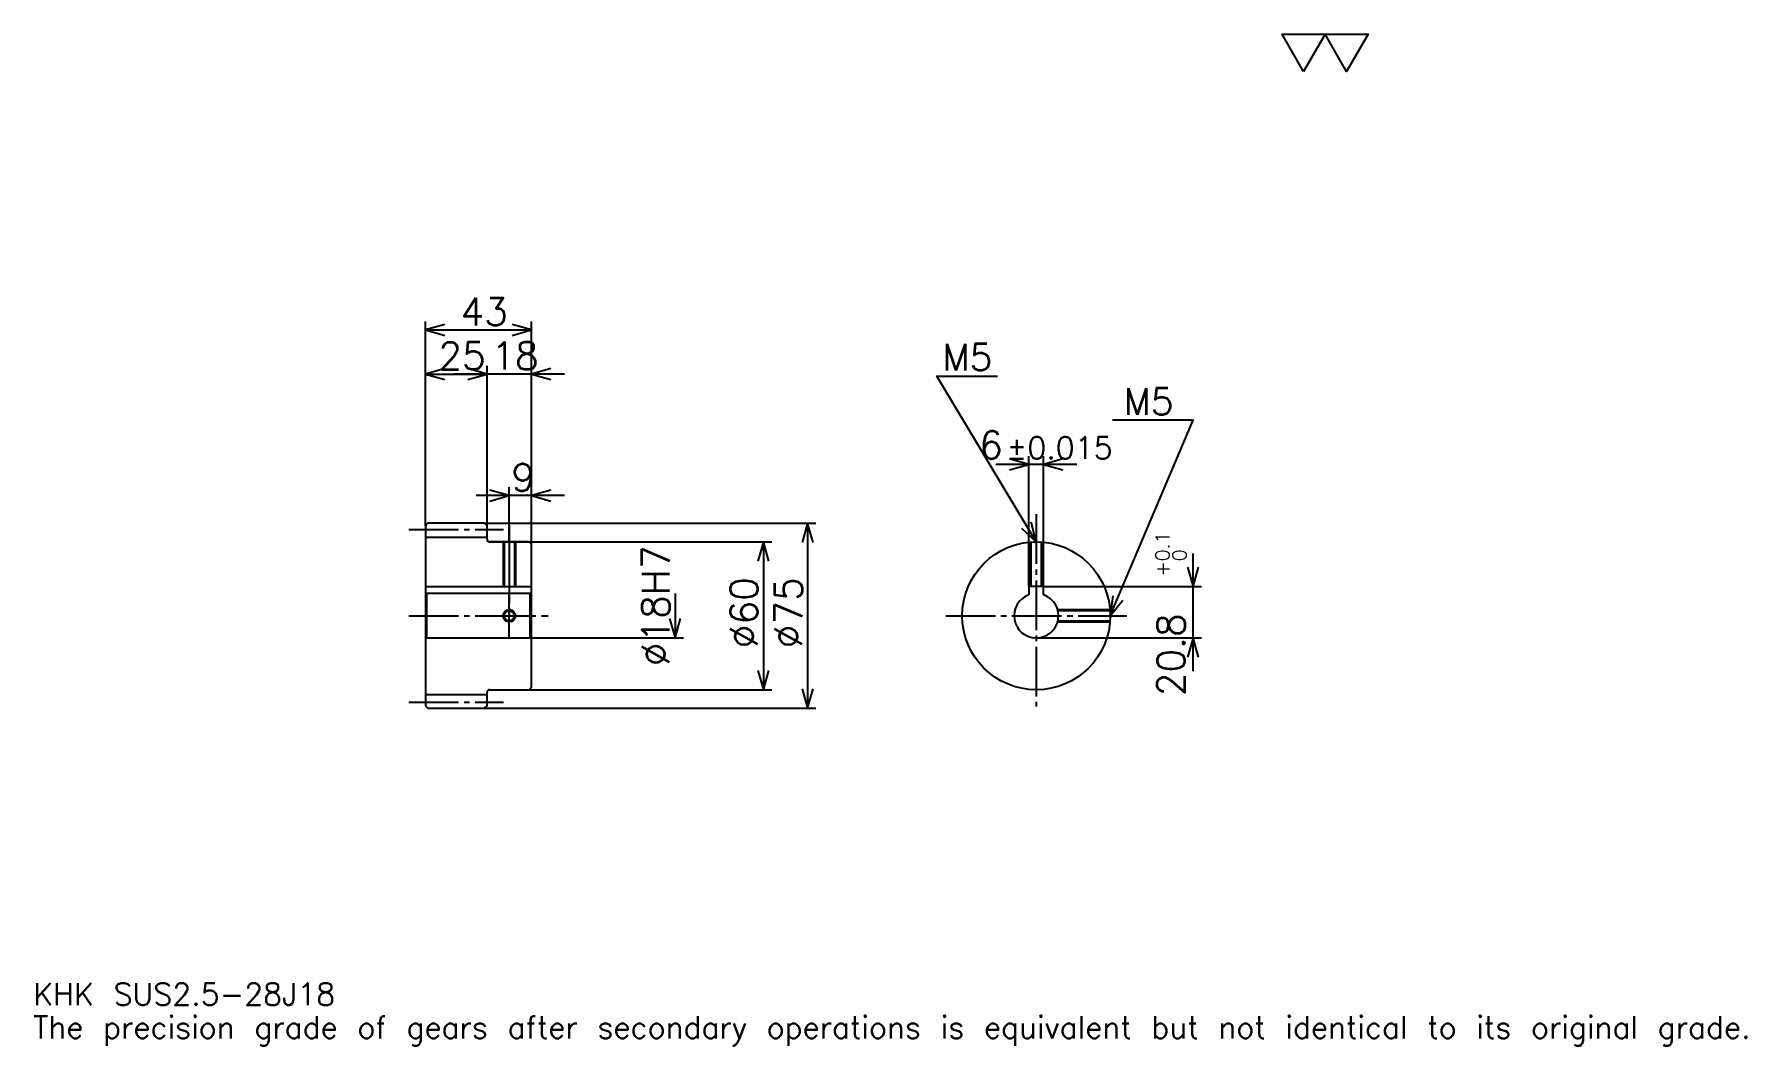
# Model space of a CAD drawing. Extents: x 23 to 717, y 8 to 418.
import ezdxf

# ---------------------------------------------------------------- set-up
doc = ezdxf.new("R2010")
doc.units = 0
doc.linetypes.add('DASHDOT', pattern=[26.869564, 20.152174, -2.23913, 2.23913, -2.23913])
doc.layers.get('0').update_dxf_attribs({"linetype": 'CONTINUOUS'})
doc.layers.add('DASHDOT', color=6, linetype='DASHDOT')
doc.styles.add('KANJI', font='TXT', dxfattribs={"bigfont": 'BIGFONT'})

msp = doc.modelspace()

# ---------------------------------------------------------------- linework, layer by layer
at = {"color": 5}
for p, q in [((181.369553, 219.989136), (181.369553, 301.717407)), ((224.369553, 219.989136), (224.369553, 301.717407)), ((181.369553, 298.358704), (224.369553, 298.358704)), ((181.369553, 280.445648), (206.369553, 280.445648)), ((237.804337, 280.445648), (192.934769, 280.445648)), ((206.369553, 219.989136), (206.369553, 283.804352)), ((445.456482, 243.83696), (412.586945, 243.83696)), ((426.021729, 194.289139), (426.021729, 247.195648)), ((432.021729, 194.289139), (432.021729, 247.195648)), ((237.804337, 231.184784), (201.934769, 231.184784)), ((215.369553, 219.989136), (215.369553, 234.543488)), ((181.369553, 218.989136), (181.369553, 219.989136)), ((205.369553, 219.989136), (224.369553, 219.989136)), ((206.369553, 218.989136), (206.369553, 219.989136)), ((215.369553, 212.489136), (215.369553, 219.989136)), ((215.369553, 212.489136), (215.369553, 219.989136)), ((224.369553, 219.989136), (339.684753, 219.989136)), ((224.369553, 211.489136), (224.369553, 219.989136)), ((336.32605, 219.989136), (336.32605, 144.989136)), ((207.369553, 212.489136), (224.369553, 212.489136)), ((224.369553, 212.489136), (321.771729, 212.489136)), ((318.413025, 212.489136), (318.413025, 152.489136)), ((492.608704, 160.054352), (492.608704, 207.723923)), ((282.586945, 191.489136), (282.586945, 173.489136)), ((432.021729, 194.289139), (495.967407, 194.289139)), ((224.369553, 173.489136), (285.945648, 173.489136)), ((429.021729, 173.489136), (495.967407, 173.489136)), ((207.369553, 152.489136), (224.369553, 152.489136)), ((224.369553, 152.489136), (321.771729, 152.489136)), ((205.369553, 144.989136), (224.369553, 144.989136)), ((224.369553, 144.989136), (339.684753, 144.989136))]:
    msp.add_line(p, q, dxfattribs=at)
at = {"color": 4}
for p, q in [((181.369553, 214.364136), (206.369553, 214.364136)), ((181.369553, 194.289139), (224.369553, 194.289139)), ((181.869553, 191.489136), (181.869553, 173.489136)), ((223.869553, 191.489136), (224.369553, 191.989136)), ((223.869553, 173.489136), (224.369553, 172.989136)), ((181.369553, 150.614136), (206.369553, 150.614136))]:
    msp.add_line(p, q, dxfattribs=at)
at = {"color": 7}
msp.add_lwpolyline([(537.391296, 403.043488), (528.658691, 418.180023), (563.589111, 418.180023), (554.856506, 403.043488), (546.123901, 418.180023), (537.391296, 403.043488)], dxfattribs=at)
at = {"color": 5}
for points in [[(189.206512, 300.597839), (181.369553, 298.358704), (189.206512, 296.119568)], [(216.532593, 296.119568), (224.369553, 298.358704), (216.532593, 300.597839)], [(189.206512, 282.684784), (181.369553, 280.445648), (189.206512, 278.206543)], [(198.532593, 278.206543), (206.369553, 280.445648), (198.532593, 282.684784)], [(198.532593, 278.206543), (206.369553, 280.445648), (198.532593, 282.684784)], [(232.206512, 282.684784), (224.369553, 280.445648), (232.206512, 278.206543)], [(429.021729, 212.489136), (388.717377, 279.663055), (413.347809, 279.663055)], [(459.021729, 182.489136), (492.608704, 261.75), (459.917358, 261.75)], [(418.184753, 241.597824), (426.021729, 243.83696), (418.184753, 246.076096)], [(439.858704, 246.076096), (432.021729, 243.83696), (439.858704, 241.597824)], [(207.532593, 228.945648), (215.369553, 231.184784), (207.532593, 233.42392)], [(232.206512, 233.42392), (224.369553, 231.184784), (232.206512, 228.945648)], [(338.565186, 212.152176), (336.32605, 219.989136), (334.086914, 212.152176)], [(423.069611, 218.057251), (429.021729, 212.489136), (426.909668, 220.361298)], [(320.652161, 204.652176), (318.413025, 212.489136), (316.173889, 204.652176)], [(490.369568, 202.126099), (492.608704, 194.289139), (494.847839, 202.126099)], [(460.017761, 190.578598), (459.021729, 182.489136), (464.141113, 188.831329)], [(280.347809, 181.326096), (282.586945, 173.489136), (284.82608, 181.326096)], [(494.847839, 165.652176), (492.608704, 173.489136), (490.369568, 165.652176)], [(316.173889, 160.326096), (318.413025, 152.489136), (320.652161, 160.326096)], [(334.086914, 152.826096), (336.32605, 144.989136), (338.565186, 152.826096)]]:
    msp.add_lwpolyline(points, dxfattribs=at)
at = {"color": 4}
for points in [[(206.369553, 213.489136), (206.369553, 218.989136), (205.369553, 219.989136), (182.369553, 219.989136), (181.369553, 218.989136), (181.369553, 172.989136)], [(207.369553, 152.489136), (223.369553, 152.489136), (224.369553, 153.489136), (224.369553, 211.489136), (223.369553, 212.489136), (207.369553, 212.489136)], [(212.869553, 212.489136), (212.869553, 194.289139)], [(213.30455, 212.489136), (213.30455, 194.289139)], [(217.434555, 212.489136), (217.434555, 194.289139)], [(217.869553, 212.489136), (217.869553, 194.289139)], [(426.521729, 194.289139), (426.521729, 212.384796)], [(426.956726, 194.289139), (426.956726, 212.417984)], [(431.086731, 194.289139), (431.086731, 212.417984)], [(431.521729, 194.289139), (431.521729, 212.384796)], [(181.369553, 172.989136), (181.869553, 173.489136), (223.869553, 173.489136), (223.869553, 191.489136), (181.869553, 191.489136), (181.369553, 191.989136)], [(432.021729, 190.974411), (432.021729, 194.289139), (426.021729, 194.289139), (426.021729, 190.974411)], [(437.667542, 184.989136), (458.917358, 184.989136)], [(437.781616, 184.554138), (458.950562, 184.554138)], [(437.667542, 179.989136), (458.917358, 179.989136)], [(437.781616, 180.424133), (458.950562, 180.424133)], [(181.369553, 172.989136), (181.369553, 145.989136), (182.369553, 144.989136), (205.369553, 144.989136), (206.369553, 145.989136), (206.369553, 151.489136)]]:
    msp.add_lwpolyline(points, dxfattribs=at)
for centre, radius in [((429.021729, 182.489136), 30), ((215.369553, 182.489136), 2.065)]:
    msp.add_circle(centre, radius, dxfattribs=at)
at = {"color": 7}
msp.add_circle((215.369553, 182.489136), 2.5, dxfattribs=at)
at = {"color": 4}
for centre, radius, start, end in [((207.369553, 213.489136), 1, 180, 270), ((429.021729, 182.489136), 9, 109.471220943, 70.528779057), ((207.369553, 151.489136), 1, 90, 180)]:
    msp.add_arc(centre, radius, start, end, dxfattribs=at)
at = {"layer": 'DASHDOT', "color": 7}
for p, q in [((429.021729, 223.684784), (429.021729, 145.771744)), ((174.652161, 217.489136), (213.086945, 217.489136)), ((215.369553, 212.489136), (215.369553, 182.489136)), ((174.652161, 182.489136), (231.086945, 182.489136)), ((392.304321, 182.489136), (465.739136, 182.489136)), ((174.652161, 147.489136), (213.086945, 147.489136))]:
    msp.add_line(p, q, dxfattribs=at)
for points in [[(215.369553, 219.206528), (215.369553, 187.571747)], [(215.369553, 173.271744), (215.369553, 191.706528)], [(206.152161, 182.489136), (224.586945, 182.489136)]]:
    msp.add_lwpolyline(points, dxfattribs=at)

# ---------------------------------------------------------------- texts
at = {"color": 7, "style": 'KANJI'}
for s, height, p in [('43', 11.195652, (195.592377, 300.150024)), ('25', 11.195652, (186.592377, 282.236969)), ('18', 11.195652, (208.092377, 282.236969)), ('M5', 10.747827, (390.956512, 281.902161)), ('M5', 10.747827, (464.39563, 263.989136)), ('6', 11.195652, (405.911682, 246.076096)), ('%%p0.015', 8.956522, (416.994019, 246.076096)), ('9', 11.195652, (216.230957, 232.976089)), ('KHK SUS2.5-28J18', 8.956522, (22.391304, 24.630434)), ('The precision grade of gears after secondary operations is equivalent but not identical to its original grade.', 8.956522, (22.391304, 11.195652))]:
    msp.add_text(s, height=height, dxfattribs=at).set_placement(p)
for s, height, p in [('%%c18H7', 11.195652, (280.347809, 162.057068)), ('0.1', 5.597826, (482.980408, 204.615097)), ('0', 5.597826, (489.921753, 204.615097)), ('+', 5.597826, (482.980408, 198.345535)), ('%%c60', 11.195652, (316.173889, 169.334244)), ('%%c75', 11.195652, (334.086914, 169.334244)), ('20.8', 11.195652, (489.25, 149.886322))]:
    msp.add_text(s, height=height, rotation=90, dxfattribs=at).set_placement(p)

doc.saveas('drawing.dxf')
